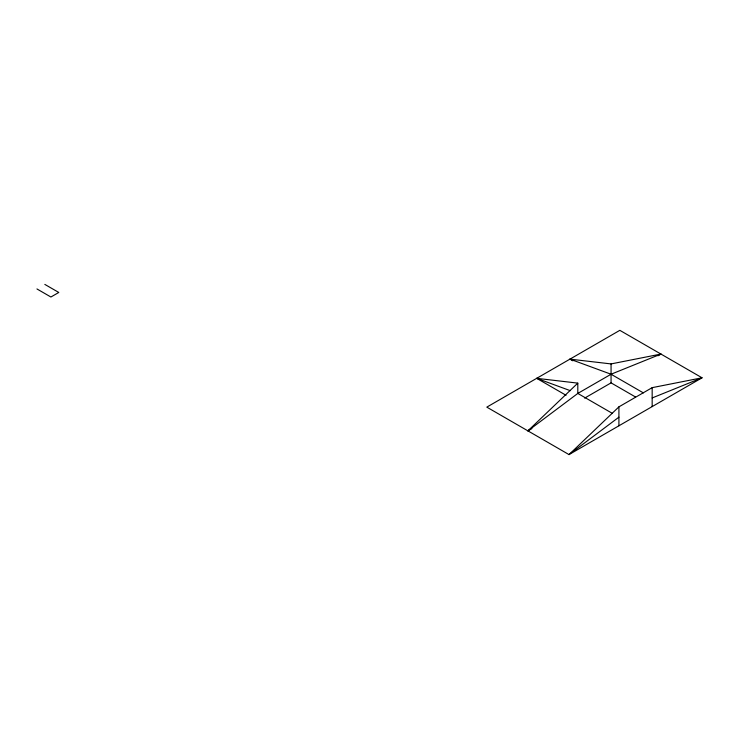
<?xml version="1.0" encoding="UTF-8"?>
<svg xmlns="http://www.w3.org/2000/svg" width="739" height="739" viewBox="0 0 739 739"><rect width="100%" height="100%" fill="white"/><g stroke="black" fill="none" stroke-linecap="round" stroke-linejoin="round"><path stroke-width="1.11" d="M531.904 428.565L527.914 430.865L577.806 383.125L536.699 378.331L566.056 395.282M652.168 397.961L702.05 377.795L652.168 387.652L618.913 406.856L569.021 454.596L486.807 407.134L619.836 330.333L702.05 377.795L569.021 454.596L618.913 417.166M527.914 430.865L577.806 393.425L611.061 374.23L660.943 354.064L611.061 363.921L569.954 359.126L572.891 360.826M584.651 398.109L611.061 382.867L635.531 396.991M657.95 355.792L660.943 354.064M569.954 359.126L611.061 374.23L643.355 392.88M536.699 378.331L570.231 390.645M612.058 413.203L577.806 393.425L577.806 383.125M44.83 284.404L58.787 292.459L50.908 297.013L36.95 288.949M652.168 387.652L652.168 406.598M618.913 406.856L618.913 425.793M611.061 363.921L611.061 382.867"/></g></svg>
